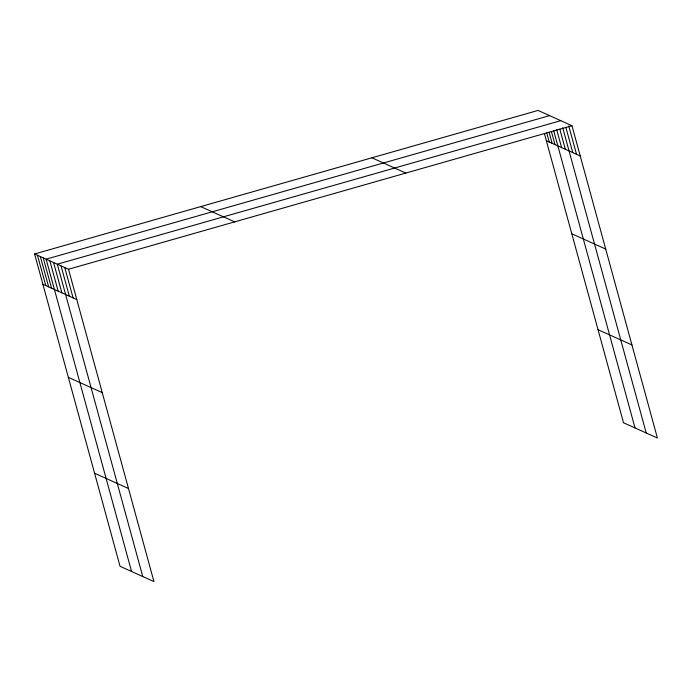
<?xml version="1.0" encoding="UTF-8"?>
<svg xmlns="http://www.w3.org/2000/svg" width="692" height="692" viewBox="0 0 692 692"><rect width="100%" height="100%" fill="white"/><g stroke="black" fill="none" stroke-linecap="round" stroke-linejoin="round"><path stroke-width="1.04" d="M34.6 253.973L68.499 269.249L153.944 581.574L120.045 566.298L34.6 253.973L538.056 110.426L571.955 125.702L657.4 438.027L623.501 422.751L544.414 133.66M549.586 115.616L46.13 259.171L131.566 571.497M560.771 120.659L57.315 264.206L142.76 576.531M68.499 269.249L571.955 125.702M546.343 140.727L580.251 156.003M571.808 233.792L605.708 249.068M371.915 157.793L405.815 173.069M598.035 329.686L631.943 344.962M200.741 206.605L234.64 221.881M42.887 284.274L76.795 299.55M68.352 377.348L102.252 392.623M94.579 473.233L128.487 488.509M568.781 126.039L576.523 154.325M565.883 127.389L572.786 152.647M562.708 127.735L646.216 432.984M559.802 129.084L565.329 149.282M556.627 129.421L561.601 147.604M553.73 130.771L635.022 427.941M551.394 131.489L554.993 144.628M549.067 132.215L552.112 143.322M546.741 132.933L549.232 142.024M64.771 267.57L73.067 297.871M61.043 265.892L69.33 296.193M53.587 262.527L61.873 292.828M49.859 260.849L58.145 291.15M43.241 257.865L51.537 288.175M40.361 256.568L48.656 286.877M37.48 255.27L45.776 285.58"/></g></svg>
